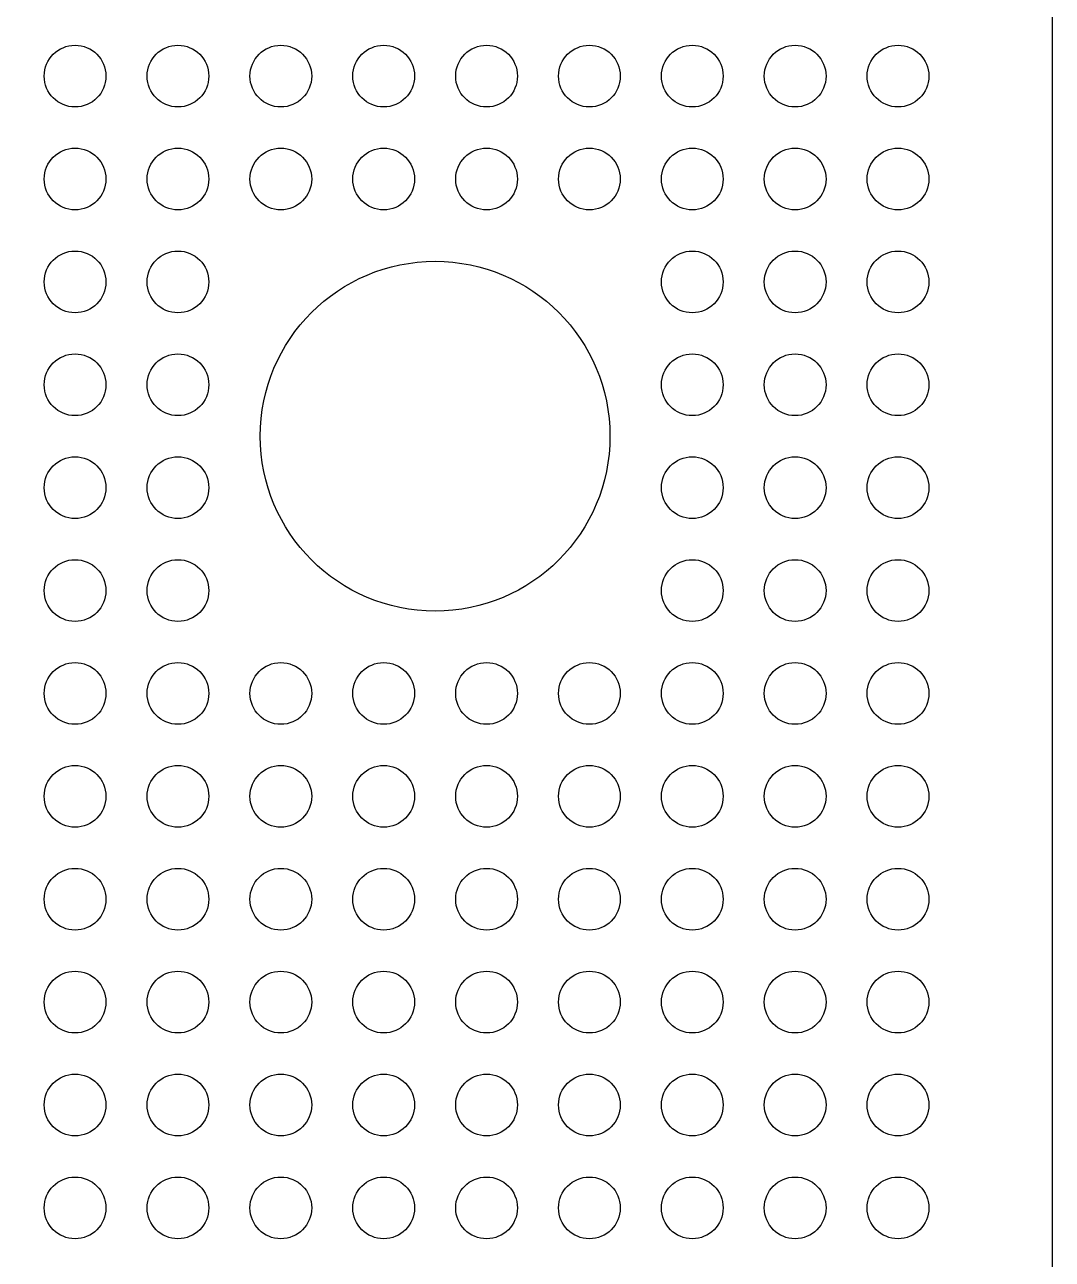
# Model space of a CAD drawing. Extents: x -505 to -320, y 112 to 352.
# Drawn here: x -369.8 to -319.9, y 171.8 to 231.8 of the extents above; entities that cross this region are included whole.
import ezdxf

# ---------------------------------------------------------------- set-up
doc = ezdxf.new("R2010")
doc.units = 0
doc.header["$MEASUREMENT"] = 0
doc.layers.add('LAYER_1', color=7, linetype='CONTINUOUS')

msp = doc.modelspace()

# ---------------------------------------------------------------- linework, layer by layer
at = {"layer": 'LAYER_1'}
for points, knots in [([(-464.8938, 111.8225), (-464.8938, 111.8225), (-359.894, 111.8225), (-359.894, 111.8225), (-359.894, 111.8225), (-349.2853, 111.8225), (-339.1112, 116.0368), (-331.6097, 123.5382), (-331.6097, 123.5382), (-324.1083, 131.0397), (-319.894, 141.2138), (-319.894, 151.8225), (-319.894, 151.8225), (-319.894, 151.8225), (-319.894, 311.8225), (-319.894, 311.8225), (-319.894, 311.8225), (-319.894, 322.4312), (-324.1083, 332.6053), (-331.6097, 340.1068), (-331.6097, 340.1068), (-339.1112, 347.6082), (-349.2853, 351.8225), (-359.894, 351.8225), (-359.894, 351.8225), (-359.894, 351.8225), (-464.894, 351.8225), (-464.894, 351.8225), (-464.894, 351.8225), (-475.5027, 351.8225), (-485.6768, 347.6082), (-493.1783, 340.1068), (-493.1783, 340.1068), (-500.6797, 332.6053), (-504.894, 322.4312), (-504.894, 311.8225), (-504.894, 311.8225), (-504.894, 311.8225), (-504.894, 151.8225), (-504.894, 151.8225), (-504.894, 151.8225), (-504.894, 129.7312), (-486.9855, 111.8226), (-464.8938, 111.8225)], [0, 0, 0, 0, 0.0833333, 0.0833333, 0.0833333, 0.0833333, 0.1666667, 0.1666667, 0.1666667, 0.1666667, 0.25, 0.25, 0.25, 0.25, 0.3333333, 0.3333333, 0.3333333, 0.3333333, 0.4166667, 0.4166667, 0.4166667, 0.4166667, 0.5, 0.5, 0.5, 0.5, 0.5833333, 0.5833333, 0.5833333, 0.5833333, 0.6666667, 0.6666667, 0.6666667, 0.6666667, 0.75, 0.75, 0.75, 0.75, 0.8333333, 0.8333333, 0.8333333, 0.8333333, 1, 1, 1, 1]), ([(-367.394, 227.8225), (-366.5656, 227.8225), (-365.894, 228.4941), (-365.894, 229.3225), (-365.894, 229.3225), (-365.894, 230.1509), (-366.5656, 230.8225), (-367.394, 230.8225), (-367.394, 230.8225), (-368.2224, 230.8225), (-368.894, 230.1509), (-368.894, 229.3225), (-368.894, 229.3225), (-368.894, 228.4941), (-368.2224, 227.8225), (-367.394, 227.8225)], [0, 0, 0, 0, 0.2, 0.2, 0.2, 0.2, 0.4, 0.4, 0.4, 0.4, 0.6, 0.6, 0.6, 0.6, 1, 1, 1, 1]), ([(-362.394, 227.8225), (-361.5656, 227.8225), (-360.894, 228.4941), (-360.894, 229.3225), (-360.894, 229.3225), (-360.894, 230.1509), (-361.5656, 230.8225), (-362.394, 230.8225), (-362.394, 230.8225), (-363.2224, 230.8225), (-363.894, 230.1509), (-363.894, 229.3225), (-363.894, 229.3225), (-363.894, 228.4941), (-363.2224, 227.8225), (-362.394, 227.8225)], [0, 0, 0, 0, 0.2, 0.2, 0.2, 0.2, 0.4, 0.4, 0.4, 0.4, 0.6, 0.6, 0.6, 0.6, 1, 1, 1, 1]), ([(-357.394, 227.8225), (-356.5656, 227.8225), (-355.894, 228.4941), (-355.894, 229.3225), (-355.894, 229.3225), (-355.894, 230.1509), (-356.5656, 230.8225), (-357.394, 230.8225), (-357.394, 230.8225), (-358.2224, 230.8225), (-358.894, 230.1509), (-358.894, 229.3225), (-358.894, 229.3225), (-358.894, 228.4941), (-358.2224, 227.8225), (-357.394, 227.8225)], [0, 0, 0, 0, 0.2, 0.2, 0.2, 0.2, 0.4, 0.4, 0.4, 0.4, 0.6, 0.6, 0.6, 0.6, 1, 1, 1, 1]), ([(-352.394, 227.8225), (-351.5656, 227.8225), (-350.894, 228.4941), (-350.894, 229.3225), (-350.894, 229.3225), (-350.894, 230.1509), (-351.5656, 230.8225), (-352.394, 230.8225), (-352.394, 230.8225), (-353.2224, 230.8225), (-353.894, 230.1509), (-353.894, 229.3225), (-353.894, 229.3225), (-353.894, 228.4941), (-353.2224, 227.8225), (-352.394, 227.8225)], [0, 0, 0, 0, 0.2, 0.2, 0.2, 0.2, 0.4, 0.4, 0.4, 0.4, 0.6, 0.6, 0.6, 0.6, 1, 1, 1, 1]), ([(-347.394, 227.8225), (-346.5656, 227.8225), (-345.894, 228.4941), (-345.894, 229.3225), (-345.894, 229.3225), (-345.894, 230.1509), (-346.5656, 230.8225), (-347.394, 230.8225), (-347.394, 230.8225), (-348.2224, 230.8225), (-348.894, 230.1509), (-348.894, 229.3225), (-348.894, 229.3225), (-348.894, 228.4941), (-348.2224, 227.8225), (-347.394, 227.8225)], [0, 0, 0, 0, 0.2, 0.2, 0.2, 0.2, 0.4, 0.4, 0.4, 0.4, 0.6, 0.6, 0.6, 0.6, 1, 1, 1, 1]), ([(-342.394, 227.8225), (-341.5656, 227.8225), (-340.894, 228.4941), (-340.894, 229.3225), (-340.894, 229.3225), (-340.894, 230.1509), (-341.5656, 230.8225), (-342.394, 230.8225), (-342.394, 230.8225), (-343.2224, 230.8225), (-343.894, 230.1509), (-343.894, 229.3225), (-343.894, 229.3225), (-343.894, 228.4941), (-343.2224, 227.8225), (-342.394, 227.8225)], [0, 0, 0, 0, 0.2, 0.2, 0.2, 0.2, 0.4, 0.4, 0.4, 0.4, 0.6, 0.6, 0.6, 0.6, 1, 1, 1, 1]), ([(-337.394, 227.8225), (-336.5656, 227.8225), (-335.894, 228.4941), (-335.894, 229.3225), (-335.894, 229.3225), (-335.894, 230.1509), (-336.5656, 230.8225), (-337.394, 230.8225), (-337.394, 230.8225), (-338.2224, 230.8225), (-338.894, 230.1509), (-338.894, 229.3225), (-338.894, 229.3225), (-338.894, 228.4941), (-338.2224, 227.8225), (-337.394, 227.8225)], [0, 0, 0, 0, 0.2, 0.2, 0.2, 0.2, 0.4, 0.4, 0.4, 0.4, 0.6, 0.6, 0.6, 0.6, 1, 1, 1, 1]), ([(-332.394, 227.8225), (-331.5656, 227.8225), (-330.894, 228.4941), (-330.894, 229.3225), (-330.894, 229.3225), (-330.894, 230.1509), (-331.5656, 230.8225), (-332.394, 230.8225), (-332.394, 230.8225), (-333.2224, 230.8225), (-333.894, 230.1509), (-333.894, 229.3225), (-333.894, 229.3225), (-333.894, 228.4941), (-333.2224, 227.8225), (-332.394, 227.8225)], [0, 0, 0, 0, 0.2, 0.2, 0.2, 0.2, 0.4, 0.4, 0.4, 0.4, 0.6, 0.6, 0.6, 0.6, 1, 1, 1, 1]), ([(-327.394, 227.8225), (-326.5656, 227.8225), (-325.894, 228.4941), (-325.894, 229.3225), (-325.894, 229.3225), (-325.894, 230.1509), (-326.5656, 230.8225), (-327.394, 230.8225), (-327.394, 230.8225), (-328.2224, 230.8225), (-328.894, 230.1509), (-328.894, 229.3225), (-328.894, 229.3225), (-328.894, 228.4941), (-328.2224, 227.8225), (-327.394, 227.8225)], [0, 0, 0, 0, 0.2, 0.2, 0.2, 0.2, 0.4, 0.4, 0.4, 0.4, 0.6, 0.6, 0.6, 0.6, 1, 1, 1, 1]), ([(-367.394, 222.8225), (-366.5656, 222.8225), (-365.894, 223.4941), (-365.894, 224.3225), (-365.894, 224.3225), (-365.894, 225.1509), (-366.5656, 225.8225), (-367.394, 225.8225), (-367.394, 225.8225), (-368.2224, 225.8225), (-368.894, 225.1509), (-368.894, 224.3225), (-368.894, 224.3225), (-368.894, 223.4941), (-368.2224, 222.8225), (-367.394, 222.8225)], [0, 0, 0, 0, 0.2, 0.2, 0.2, 0.2, 0.4, 0.4, 0.4, 0.4, 0.6, 0.6, 0.6, 0.6, 1, 1, 1, 1]), ([(-362.394, 222.8225), (-361.5656, 222.8225), (-360.894, 223.4941), (-360.894, 224.3225), (-360.894, 224.3225), (-360.894, 225.1509), (-361.5656, 225.8225), (-362.394, 225.8225), (-362.394, 225.8225), (-363.2224, 225.8225), (-363.894, 225.1509), (-363.894, 224.3225), (-363.894, 224.3225), (-363.894, 223.4941), (-363.2224, 222.8225), (-362.394, 222.8225)], [0, 0, 0, 0, 0.2, 0.2, 0.2, 0.2, 0.4, 0.4, 0.4, 0.4, 0.6, 0.6, 0.6, 0.6, 1, 1, 1, 1]), ([(-357.394, 222.8225), (-356.5656, 222.8225), (-355.894, 223.4941), (-355.894, 224.3225), (-355.894, 224.3225), (-355.894, 225.1509), (-356.5656, 225.8225), (-357.394, 225.8225), (-357.394, 225.8225), (-358.2224, 225.8225), (-358.894, 225.1509), (-358.894, 224.3225), (-358.894, 224.3225), (-358.894, 223.4941), (-358.2224, 222.8225), (-357.394, 222.8225)], [0, 0, 0, 0, 0.2, 0.2, 0.2, 0.2, 0.4, 0.4, 0.4, 0.4, 0.6, 0.6, 0.6, 0.6, 1, 1, 1, 1]), ([(-352.394, 222.8225), (-351.5656, 222.8225), (-350.894, 223.4941), (-350.894, 224.3225), (-350.894, 224.3225), (-350.894, 225.1509), (-351.5656, 225.8225), (-352.394, 225.8225), (-352.394, 225.8225), (-353.2224, 225.8225), (-353.894, 225.1509), (-353.894, 224.3225), (-353.894, 224.3225), (-353.894, 223.4941), (-353.2224, 222.8225), (-352.394, 222.8225)], [0, 0, 0, 0, 0.2, 0.2, 0.2, 0.2, 0.4, 0.4, 0.4, 0.4, 0.6, 0.6, 0.6, 0.6, 1, 1, 1, 1]), ([(-347.394, 222.8225), (-346.5656, 222.8225), (-345.894, 223.4941), (-345.894, 224.3225), (-345.894, 224.3225), (-345.894, 225.1509), (-346.5656, 225.8225), (-347.394, 225.8225), (-347.394, 225.8225), (-348.2224, 225.8225), (-348.894, 225.1509), (-348.894, 224.3225), (-348.894, 224.3225), (-348.894, 223.4941), (-348.2224, 222.8225), (-347.394, 222.8225)], [0, 0, 0, 0, 0.2, 0.2, 0.2, 0.2, 0.4, 0.4, 0.4, 0.4, 0.6, 0.6, 0.6, 0.6, 1, 1, 1, 1]), ([(-342.394, 222.8225), (-341.5656, 222.8225), (-340.894, 223.4941), (-340.894, 224.3225), (-340.894, 224.3225), (-340.894, 225.1509), (-341.5656, 225.8225), (-342.394, 225.8225), (-342.394, 225.8225), (-343.2224, 225.8225), (-343.894, 225.1509), (-343.894, 224.3225), (-343.894, 224.3225), (-343.894, 223.4941), (-343.2224, 222.8225), (-342.394, 222.8225)], [0, 0, 0, 0, 0.2, 0.2, 0.2, 0.2, 0.4, 0.4, 0.4, 0.4, 0.6, 0.6, 0.6, 0.6, 1, 1, 1, 1]), ([(-337.394, 222.8225), (-336.5656, 222.8225), (-335.894, 223.4941), (-335.894, 224.3225), (-335.894, 224.3225), (-335.894, 225.1509), (-336.5656, 225.8225), (-337.394, 225.8225), (-337.394, 225.8225), (-338.2224, 225.8225), (-338.894, 225.1509), (-338.894, 224.3225), (-338.894, 224.3225), (-338.894, 223.4941), (-338.2224, 222.8225), (-337.394, 222.8225)], [0, 0, 0, 0, 0.2, 0.2, 0.2, 0.2, 0.4, 0.4, 0.4, 0.4, 0.6, 0.6, 0.6, 0.6, 1, 1, 1, 1]), ([(-332.394, 222.8225), (-331.5656, 222.8225), (-330.894, 223.4941), (-330.894, 224.3225), (-330.894, 224.3225), (-330.894, 225.1509), (-331.5656, 225.8225), (-332.394, 225.8225), (-332.394, 225.8225), (-333.2224, 225.8225), (-333.894, 225.1509), (-333.894, 224.3225), (-333.894, 224.3225), (-333.894, 223.4941), (-333.2224, 222.8225), (-332.394, 222.8225)], [0, 0, 0, 0, 0.2, 0.2, 0.2, 0.2, 0.4, 0.4, 0.4, 0.4, 0.6, 0.6, 0.6, 0.6, 1, 1, 1, 1]), ([(-327.394, 222.8225), (-326.5656, 222.8225), (-325.894, 223.4941), (-325.894, 224.3225), (-325.894, 224.3225), (-325.894, 225.1509), (-326.5656, 225.8225), (-327.394, 225.8225), (-327.394, 225.8225), (-328.2224, 225.8225), (-328.894, 225.1509), (-328.894, 224.3225), (-328.894, 224.3225), (-328.894, 223.4941), (-328.2224, 222.8225), (-327.394, 222.8225)], [0, 0, 0, 0, 0.2, 0.2, 0.2, 0.2, 0.4, 0.4, 0.4, 0.4, 0.6, 0.6, 0.6, 0.6, 1, 1, 1, 1]), ([(-367.394, 217.8225), (-366.5656, 217.8225), (-365.894, 218.4941), (-365.894, 219.3225), (-365.894, 219.3225), (-365.894, 220.1509), (-366.5656, 220.8225), (-367.394, 220.8225), (-367.394, 220.8225), (-368.2224, 220.8225), (-368.894, 220.1509), (-368.894, 219.3225), (-368.894, 219.3225), (-368.894, 218.4941), (-368.2224, 217.8225), (-367.394, 217.8225)], [0, 0, 0, 0, 0.2, 0.2, 0.2, 0.2, 0.4, 0.4, 0.4, 0.4, 0.6, 0.6, 0.6, 0.6, 1, 1, 1, 1]), ([(-362.394, 217.8225), (-361.5656, 217.8225), (-360.894, 218.4941), (-360.894, 219.3225), (-360.894, 219.3225), (-360.894, 220.1509), (-361.5656, 220.8225), (-362.394, 220.8225), (-362.394, 220.8225), (-363.2224, 220.8225), (-363.894, 220.1509), (-363.894, 219.3225), (-363.894, 219.3225), (-363.894, 218.4941), (-363.2224, 217.8225), (-362.394, 217.8225)], [0, 0, 0, 0, 0.2, 0.2, 0.2, 0.2, 0.4, 0.4, 0.4, 0.4, 0.6, 0.6, 0.6, 0.6, 1, 1, 1, 1]), ([(-337.394, 217.8225), (-336.5656, 217.8225), (-335.894, 218.4941), (-335.894, 219.3225), (-335.894, 219.3225), (-335.894, 220.1509), (-336.5656, 220.8225), (-337.394, 220.8225), (-337.394, 220.8225), (-338.2224, 220.8225), (-338.894, 220.1509), (-338.894, 219.3225), (-338.894, 219.3225), (-338.894, 218.4941), (-338.2224, 217.8225), (-337.394, 217.8225)], [0, 0, 0, 0, 0.2, 0.2, 0.2, 0.2, 0.4, 0.4, 0.4, 0.4, 0.6, 0.6, 0.6, 0.6, 1, 1, 1, 1]), ([(-332.394, 217.8225), (-331.5656, 217.8225), (-330.894, 218.4941), (-330.894, 219.3225), (-330.894, 219.3225), (-330.894, 220.1509), (-331.5656, 220.8225), (-332.394, 220.8225), (-332.394, 220.8225), (-333.2224, 220.8225), (-333.894, 220.1509), (-333.894, 219.3225), (-333.894, 219.3225), (-333.894, 218.4941), (-333.2224, 217.8225), (-332.394, 217.8225)], [0, 0, 0, 0, 0.2, 0.2, 0.2, 0.2, 0.4, 0.4, 0.4, 0.4, 0.6, 0.6, 0.6, 0.6, 1, 1, 1, 1]), ([(-327.394, 217.8225), (-326.5656, 217.8225), (-325.894, 218.4941), (-325.894, 219.3225), (-325.894, 219.3225), (-325.894, 220.1509), (-326.5656, 220.8225), (-327.394, 220.8225), (-327.394, 220.8225), (-328.2224, 220.8225), (-328.894, 220.1509), (-328.894, 219.3225), (-328.894, 219.3225), (-328.894, 218.4941), (-328.2224, 217.8225), (-327.394, 217.8225)], [0, 0, 0, 0, 0.2, 0.2, 0.2, 0.2, 0.4, 0.4, 0.4, 0.4, 0.6, 0.6, 0.6, 0.6, 1, 1, 1, 1]), ([(-349.894, 203.3225), (-345.1996, 203.3225), (-341.394, 207.1281), (-341.394, 211.8225), (-341.394, 211.8225), (-341.394, 216.5169), (-345.1996, 220.3225), (-349.894, 220.3225), (-349.894, 220.3225), (-354.5884, 220.3225), (-358.394, 216.5169), (-358.394, 211.8225), (-358.394, 211.8225), (-358.394, 207.1281), (-354.5885, 203.3225), (-349.894, 203.3225)], [0, 0, 0, 0, 0.2, 0.2, 0.2, 0.2, 0.4, 0.4, 0.4, 0.4, 0.6, 0.6, 0.6, 0.6, 1, 1, 1, 1]), ([(-367.394, 212.8225), (-366.5656, 212.8225), (-365.894, 213.4941), (-365.894, 214.3225), (-365.894, 214.3225), (-365.894, 215.1509), (-366.5656, 215.8225), (-367.394, 215.8225), (-367.394, 215.8225), (-368.2224, 215.8225), (-368.894, 215.1509), (-368.894, 214.3225), (-368.894, 214.3225), (-368.894, 213.4941), (-368.2224, 212.8225), (-367.394, 212.8225)], [0, 0, 0, 0, 0.2, 0.2, 0.2, 0.2, 0.4, 0.4, 0.4, 0.4, 0.6, 0.6, 0.6, 0.6, 1, 1, 1, 1]), ([(-362.394, 212.8225), (-361.5656, 212.8225), (-360.894, 213.4941), (-360.894, 214.3225), (-360.894, 214.3225), (-360.894, 215.1509), (-361.5656, 215.8225), (-362.394, 215.8225), (-362.394, 215.8225), (-363.2224, 215.8225), (-363.894, 215.1509), (-363.894, 214.3225), (-363.894, 214.3225), (-363.894, 213.4941), (-363.2224, 212.8225), (-362.394, 212.8225)], [0, 0, 0, 0, 0.2, 0.2, 0.2, 0.2, 0.4, 0.4, 0.4, 0.4, 0.6, 0.6, 0.6, 0.6, 1, 1, 1, 1]), ([(-337.394, 212.8225), (-336.5656, 212.8225), (-335.894, 213.4941), (-335.894, 214.3225), (-335.894, 214.3225), (-335.894, 215.1509), (-336.5656, 215.8225), (-337.394, 215.8225), (-337.394, 215.8225), (-338.2224, 215.8225), (-338.894, 215.1509), (-338.894, 214.3225), (-338.894, 214.3225), (-338.894, 213.4941), (-338.2224, 212.8225), (-337.394, 212.8225)], [0, 0, 0, 0, 0.2, 0.2, 0.2, 0.2, 0.4, 0.4, 0.4, 0.4, 0.6, 0.6, 0.6, 0.6, 1, 1, 1, 1]), ([(-332.394, 212.8225), (-331.5656, 212.8225), (-330.894, 213.4941), (-330.894, 214.3225), (-330.894, 214.3225), (-330.894, 215.1509), (-331.5656, 215.8225), (-332.394, 215.8225), (-332.394, 215.8225), (-333.2224, 215.8225), (-333.894, 215.1509), (-333.894, 214.3225), (-333.894, 214.3225), (-333.894, 213.4941), (-333.2224, 212.8225), (-332.394, 212.8225)], [0, 0, 0, 0, 0.2, 0.2, 0.2, 0.2, 0.4, 0.4, 0.4, 0.4, 0.6, 0.6, 0.6, 0.6, 1, 1, 1, 1]), ([(-327.394, 212.8225), (-326.5656, 212.8225), (-325.894, 213.4941), (-325.894, 214.3225), (-325.894, 214.3225), (-325.894, 215.1509), (-326.5656, 215.8225), (-327.394, 215.8225), (-327.394, 215.8225), (-328.2224, 215.8225), (-328.894, 215.1509), (-328.894, 214.3225), (-328.894, 214.3225), (-328.894, 213.4941), (-328.2224, 212.8225), (-327.394, 212.8225)], [0, 0, 0, 0, 0.2, 0.2, 0.2, 0.2, 0.4, 0.4, 0.4, 0.4, 0.6, 0.6, 0.6, 0.6, 1, 1, 1, 1]), ([(-367.394, 207.8225), (-366.5656, 207.8225), (-365.894, 208.4941), (-365.894, 209.3225), (-365.894, 209.3225), (-365.894, 210.1509), (-366.5656, 210.8225), (-367.394, 210.8225), (-367.394, 210.8225), (-368.2224, 210.8225), (-368.894, 210.1509), (-368.894, 209.3225), (-368.894, 209.3225), (-368.894, 208.4941), (-368.2224, 207.8225), (-367.394, 207.8225)], [0, 0, 0, 0, 0.2, 0.2, 0.2, 0.2, 0.4, 0.4, 0.4, 0.4, 0.6, 0.6, 0.6, 0.6, 1, 1, 1, 1]), ([(-362.394, 207.8225), (-361.5656, 207.8225), (-360.894, 208.4941), (-360.894, 209.3225), (-360.894, 209.3225), (-360.894, 210.1509), (-361.5656, 210.8225), (-362.394, 210.8225), (-362.394, 210.8225), (-363.2224, 210.8225), (-363.894, 210.1509), (-363.894, 209.3225), (-363.894, 209.3225), (-363.894, 208.4941), (-363.2224, 207.8225), (-362.394, 207.8225)], [0, 0, 0, 0, 0.2, 0.2, 0.2, 0.2, 0.4, 0.4, 0.4, 0.4, 0.6, 0.6, 0.6, 0.6, 1, 1, 1, 1]), ([(-337.394, 207.8225), (-336.5656, 207.8225), (-335.894, 208.4941), (-335.894, 209.3225), (-335.894, 209.3225), (-335.894, 210.1509), (-336.5656, 210.8225), (-337.394, 210.8225), (-337.394, 210.8225), (-338.2224, 210.8225), (-338.894, 210.1509), (-338.894, 209.3225), (-338.894, 209.3225), (-338.894, 208.4941), (-338.2224, 207.8225), (-337.394, 207.8225)], [0, 0, 0, 0, 0.2, 0.2, 0.2, 0.2, 0.4, 0.4, 0.4, 0.4, 0.6, 0.6, 0.6, 0.6, 1, 1, 1, 1]), ([(-332.394, 207.8225), (-331.5656, 207.8225), (-330.894, 208.4941), (-330.894, 209.3225), (-330.894, 209.3225), (-330.894, 210.1509), (-331.5656, 210.8225), (-332.394, 210.8225), (-332.394, 210.8225), (-333.2224, 210.8225), (-333.894, 210.1509), (-333.894, 209.3225), (-333.894, 209.3225), (-333.894, 208.4941), (-333.2224, 207.8225), (-332.394, 207.8225)], [0, 0, 0, 0, 0.2, 0.2, 0.2, 0.2, 0.4, 0.4, 0.4, 0.4, 0.6, 0.6, 0.6, 0.6, 1, 1, 1, 1]), ([(-327.394, 207.8225), (-326.5656, 207.8225), (-325.894, 208.4941), (-325.894, 209.3225), (-325.894, 209.3225), (-325.894, 210.1509), (-326.5656, 210.8225), (-327.394, 210.8225), (-327.394, 210.8225), (-328.2224, 210.8225), (-328.894, 210.1509), (-328.894, 209.3225), (-328.894, 209.3225), (-328.894, 208.4941), (-328.2224, 207.8225), (-327.394, 207.8225)], [0, 0, 0, 0, 0.2, 0.2, 0.2, 0.2, 0.4, 0.4, 0.4, 0.4, 0.6, 0.6, 0.6, 0.6, 1, 1, 1, 1]), ([(-367.394, 202.8225), (-366.5656, 202.8225), (-365.894, 203.4941), (-365.894, 204.3225), (-365.894, 204.3225), (-365.894, 205.1509), (-366.5656, 205.8225), (-367.394, 205.8225), (-367.394, 205.8225), (-368.2224, 205.8225), (-368.894, 205.1509), (-368.894, 204.3225), (-368.894, 204.3225), (-368.894, 203.4941), (-368.2224, 202.8225), (-367.394, 202.8225)], [0, 0, 0, 0, 0.2, 0.2, 0.2, 0.2, 0.4, 0.4, 0.4, 0.4, 0.6, 0.6, 0.6, 0.6, 1, 1, 1, 1]), ([(-362.394, 202.8225), (-361.5656, 202.8225), (-360.894, 203.4941), (-360.894, 204.3225), (-360.894, 204.3225), (-360.894, 205.1509), (-361.5656, 205.8225), (-362.394, 205.8225), (-362.394, 205.8225), (-363.2224, 205.8225), (-363.894, 205.1509), (-363.894, 204.3225), (-363.894, 204.3225), (-363.894, 203.4941), (-363.2224, 202.8225), (-362.394, 202.8225)], [0, 0, 0, 0, 0.2, 0.2, 0.2, 0.2, 0.4, 0.4, 0.4, 0.4, 0.6, 0.6, 0.6, 0.6, 1, 1, 1, 1]), ([(-337.394, 202.8225), (-336.5656, 202.8225), (-335.894, 203.4941), (-335.894, 204.3225), (-335.894, 204.3225), (-335.894, 205.1509), (-336.5656, 205.8225), (-337.394, 205.8225), (-337.394, 205.8225), (-338.2224, 205.8225), (-338.894, 205.1509), (-338.894, 204.3225), (-338.894, 204.3225), (-338.894, 203.4941), (-338.2224, 202.8225), (-337.394, 202.8225)], [0, 0, 0, 0, 0.2, 0.2, 0.2, 0.2, 0.4, 0.4, 0.4, 0.4, 0.6, 0.6, 0.6, 0.6, 1, 1, 1, 1]), ([(-332.394, 202.8225), (-331.5656, 202.8225), (-330.894, 203.4941), (-330.894, 204.3225), (-330.894, 204.3225), (-330.894, 205.1509), (-331.5656, 205.8225), (-332.394, 205.8225), (-332.394, 205.8225), (-333.2224, 205.8225), (-333.894, 205.1509), (-333.894, 204.3225), (-333.894, 204.3225), (-333.894, 203.4941), (-333.2224, 202.8225), (-332.394, 202.8225)], [0, 0, 0, 0, 0.2, 0.2, 0.2, 0.2, 0.4, 0.4, 0.4, 0.4, 0.6, 0.6, 0.6, 0.6, 1, 1, 1, 1]), ([(-327.394, 202.8225), (-326.5656, 202.8225), (-325.894, 203.4941), (-325.894, 204.3225), (-325.894, 204.3225), (-325.894, 205.1509), (-326.5656, 205.8225), (-327.394, 205.8225), (-327.394, 205.8225), (-328.2224, 205.8225), (-328.894, 205.1509), (-328.894, 204.3225), (-328.894, 204.3225), (-328.894, 203.4941), (-328.2224, 202.8225), (-327.394, 202.8225)], [0, 0, 0, 0, 0.2, 0.2, 0.2, 0.2, 0.4, 0.4, 0.4, 0.4, 0.6, 0.6, 0.6, 0.6, 1, 1, 1, 1]), ([(-367.394, 197.8225), (-366.5656, 197.8225), (-365.894, 198.4941), (-365.894, 199.3225), (-365.894, 199.3225), (-365.894, 200.1509), (-366.5656, 200.8225), (-367.394, 200.8225), (-367.394, 200.8225), (-368.2224, 200.8225), (-368.894, 200.1509), (-368.894, 199.3225), (-368.894, 199.3225), (-368.894, 198.4941), (-368.2224, 197.8225), (-367.394, 197.8225)], [0, 0, 0, 0, 0.2, 0.2, 0.2, 0.2, 0.4, 0.4, 0.4, 0.4, 0.6, 0.6, 0.6, 0.6, 1, 1, 1, 1]), ([(-362.394, 197.8225), (-361.5656, 197.8225), (-360.894, 198.4941), (-360.894, 199.3225), (-360.894, 199.3225), (-360.894, 200.1509), (-361.5656, 200.8225), (-362.394, 200.8225), (-362.394, 200.8225), (-363.2224, 200.8225), (-363.894, 200.1509), (-363.894, 199.3225), (-363.894, 199.3225), (-363.894, 198.4941), (-363.2224, 197.8225), (-362.394, 197.8225)], [0, 0, 0, 0, 0.2, 0.2, 0.2, 0.2, 0.4, 0.4, 0.4, 0.4, 0.6, 0.6, 0.6, 0.6, 1, 1, 1, 1]), ([(-357.394, 197.8225), (-356.5656, 197.8225), (-355.894, 198.4941), (-355.894, 199.3225), (-355.894, 199.3225), (-355.894, 200.1509), (-356.5656, 200.8225), (-357.394, 200.8225), (-357.394, 200.8225), (-358.2224, 200.8225), (-358.894, 200.1509), (-358.894, 199.3225), (-358.894, 199.3225), (-358.894, 198.4941), (-358.2224, 197.8225), (-357.394, 197.8225)], [0, 0, 0, 0, 0.2, 0.2, 0.2, 0.2, 0.4, 0.4, 0.4, 0.4, 0.6, 0.6, 0.6, 0.6, 1, 1, 1, 1]), ([(-352.394, 197.8225), (-351.5656, 197.8225), (-350.894, 198.4941), (-350.894, 199.3225), (-350.894, 199.3225), (-350.894, 200.1509), (-351.5656, 200.8225), (-352.394, 200.8225), (-352.394, 200.8225), (-353.2224, 200.8225), (-353.894, 200.1509), (-353.894, 199.3225), (-353.894, 199.3225), (-353.894, 198.4941), (-353.2224, 197.8225), (-352.394, 197.8225)], [0, 0, 0, 0, 0.2, 0.2, 0.2, 0.2, 0.4, 0.4, 0.4, 0.4, 0.6, 0.6, 0.6, 0.6, 1, 1, 1, 1]), ([(-347.394, 197.8225), (-346.5656, 197.8225), (-345.894, 198.4941), (-345.894, 199.3225), (-345.894, 199.3225), (-345.894, 200.1509), (-346.5656, 200.8225), (-347.394, 200.8225), (-347.394, 200.8225), (-348.2224, 200.8225), (-348.894, 200.1509), (-348.894, 199.3225), (-348.894, 199.3225), (-348.894, 198.4941), (-348.2224, 197.8225), (-347.394, 197.8225)], [0, 0, 0, 0, 0.2, 0.2, 0.2, 0.2, 0.4, 0.4, 0.4, 0.4, 0.6, 0.6, 0.6, 0.6, 1, 1, 1, 1]), ([(-342.394, 197.8225), (-341.5656, 197.8225), (-340.894, 198.4941), (-340.894, 199.3225), (-340.894, 199.3225), (-340.894, 200.1509), (-341.5656, 200.8225), (-342.394, 200.8225), (-342.394, 200.8225), (-343.2224, 200.8225), (-343.894, 200.1509), (-343.894, 199.3225), (-343.894, 199.3225), (-343.894, 198.4941), (-343.2224, 197.8225), (-342.394, 197.8225)], [0, 0, 0, 0, 0.2, 0.2, 0.2, 0.2, 0.4, 0.4, 0.4, 0.4, 0.6, 0.6, 0.6, 0.6, 1, 1, 1, 1]), ([(-337.394, 197.8225), (-336.5656, 197.8225), (-335.894, 198.4941), (-335.894, 199.3225), (-335.894, 199.3225), (-335.894, 200.1509), (-336.5656, 200.8225), (-337.394, 200.8225), (-337.394, 200.8225), (-338.2224, 200.8225), (-338.894, 200.1509), (-338.894, 199.3225), (-338.894, 199.3225), (-338.894, 198.4941), (-338.2224, 197.8225), (-337.394, 197.8225)], [0, 0, 0, 0, 0.2, 0.2, 0.2, 0.2, 0.4, 0.4, 0.4, 0.4, 0.6, 0.6, 0.6, 0.6, 1, 1, 1, 1]), ([(-332.394, 197.8225), (-331.5656, 197.8225), (-330.894, 198.4941), (-330.894, 199.3225), (-330.894, 199.3225), (-330.894, 200.1509), (-331.5656, 200.8225), (-332.394, 200.8225), (-332.394, 200.8225), (-333.2224, 200.8225), (-333.894, 200.1509), (-333.894, 199.3225), (-333.894, 199.3225), (-333.894, 198.4941), (-333.2224, 197.8225), (-332.394, 197.8225)], [0, 0, 0, 0, 0.2, 0.2, 0.2, 0.2, 0.4, 0.4, 0.4, 0.4, 0.6, 0.6, 0.6, 0.6, 1, 1, 1, 1]), ([(-327.394, 197.8225), (-326.5656, 197.8225), (-325.894, 198.4941), (-325.894, 199.3225), (-325.894, 199.3225), (-325.894, 200.1509), (-326.5656, 200.8225), (-327.394, 200.8225), (-327.394, 200.8225), (-328.2224, 200.8225), (-328.894, 200.1509), (-328.894, 199.3225), (-328.894, 199.3225), (-328.894, 198.4941), (-328.2224, 197.8225), (-327.394, 197.8225)], [0, 0, 0, 0, 0.2, 0.2, 0.2, 0.2, 0.4, 0.4, 0.4, 0.4, 0.6, 0.6, 0.6, 0.6, 1, 1, 1, 1]), ([(-367.394, 192.8225), (-366.5656, 192.8225), (-365.894, 193.4941), (-365.894, 194.3225), (-365.894, 194.3225), (-365.894, 195.1509), (-366.5656, 195.8225), (-367.394, 195.8225), (-367.394, 195.8225), (-368.2224, 195.8225), (-368.894, 195.1509), (-368.894, 194.3225), (-368.894, 194.3225), (-368.894, 193.4941), (-368.2224, 192.8225), (-367.394, 192.8225)], [0, 0, 0, 0, 0.2, 0.2, 0.2, 0.2, 0.4, 0.4, 0.4, 0.4, 0.6, 0.6, 0.6, 0.6, 1, 1, 1, 1]), ([(-362.394, 192.8225), (-361.5656, 192.8225), (-360.894, 193.4941), (-360.894, 194.3225), (-360.894, 194.3225), (-360.894, 195.1509), (-361.5656, 195.8225), (-362.394, 195.8225), (-362.394, 195.8225), (-363.2224, 195.8225), (-363.894, 195.1509), (-363.894, 194.3225), (-363.894, 194.3225), (-363.894, 193.4941), (-363.2224, 192.8225), (-362.394, 192.8225)], [0, 0, 0, 0, 0.2, 0.2, 0.2, 0.2, 0.4, 0.4, 0.4, 0.4, 0.6, 0.6, 0.6, 0.6, 1, 1, 1, 1]), ([(-357.394, 192.8225), (-356.5656, 192.8225), (-355.894, 193.4941), (-355.894, 194.3225), (-355.894, 194.3225), (-355.894, 195.1509), (-356.5656, 195.8225), (-357.394, 195.8225), (-357.394, 195.8225), (-358.2224, 195.8225), (-358.894, 195.1509), (-358.894, 194.3225), (-358.894, 194.3225), (-358.894, 193.4941), (-358.2224, 192.8225), (-357.394, 192.8225)], [0, 0, 0, 0, 0.2, 0.2, 0.2, 0.2, 0.4, 0.4, 0.4, 0.4, 0.6, 0.6, 0.6, 0.6, 1, 1, 1, 1]), ([(-352.394, 192.8225), (-351.5656, 192.8225), (-350.894, 193.4941), (-350.894, 194.3225), (-350.894, 194.3225), (-350.894, 195.1509), (-351.5656, 195.8225), (-352.394, 195.8225), (-352.394, 195.8225), (-353.2224, 195.8225), (-353.894, 195.1509), (-353.894, 194.3225), (-353.894, 194.3225), (-353.894, 193.4941), (-353.2224, 192.8225), (-352.394, 192.8225)], [0, 0, 0, 0, 0.2, 0.2, 0.2, 0.2, 0.4, 0.4, 0.4, 0.4, 0.6, 0.6, 0.6, 0.6, 1, 1, 1, 1]), ([(-347.394, 192.8225), (-346.5656, 192.8225), (-345.894, 193.4941), (-345.894, 194.3225), (-345.894, 194.3225), (-345.894, 195.1509), (-346.5656, 195.8225), (-347.394, 195.8225), (-347.394, 195.8225), (-348.2224, 195.8225), (-348.894, 195.1509), (-348.894, 194.3225), (-348.894, 194.3225), (-348.894, 193.4941), (-348.2224, 192.8225), (-347.394, 192.8225)], [0, 0, 0, 0, 0.2, 0.2, 0.2, 0.2, 0.4, 0.4, 0.4, 0.4, 0.6, 0.6, 0.6, 0.6, 1, 1, 1, 1]), ([(-342.394, 192.8225), (-341.5656, 192.8225), (-340.894, 193.4941), (-340.894, 194.3225), (-340.894, 194.3225), (-340.894, 195.1509), (-341.5656, 195.8225), (-342.394, 195.8225), (-342.394, 195.8225), (-343.2224, 195.8225), (-343.894, 195.1509), (-343.894, 194.3225), (-343.894, 194.3225), (-343.894, 193.4941), (-343.2224, 192.8225), (-342.394, 192.8225)], [0, 0, 0, 0, 0.2, 0.2, 0.2, 0.2, 0.4, 0.4, 0.4, 0.4, 0.6, 0.6, 0.6, 0.6, 1, 1, 1, 1]), ([(-337.394, 192.8225), (-336.5656, 192.8225), (-335.894, 193.4941), (-335.894, 194.3225), (-335.894, 194.3225), (-335.894, 195.1509), (-336.5656, 195.8225), (-337.394, 195.8225), (-337.394, 195.8225), (-338.2224, 195.8225), (-338.894, 195.1509), (-338.894, 194.3225), (-338.894, 194.3225), (-338.894, 193.4941), (-338.2224, 192.8225), (-337.394, 192.8225)], [0, 0, 0, 0, 0.2, 0.2, 0.2, 0.2, 0.4, 0.4, 0.4, 0.4, 0.6, 0.6, 0.6, 0.6, 1, 1, 1, 1]), ([(-332.394, 192.8225), (-331.5656, 192.8225), (-330.894, 193.4941), (-330.894, 194.3225), (-330.894, 194.3225), (-330.894, 195.1509), (-331.5656, 195.8225), (-332.394, 195.8225), (-332.394, 195.8225), (-333.2224, 195.8225), (-333.894, 195.1509), (-333.894, 194.3225), (-333.894, 194.3225), (-333.894, 193.4941), (-333.2224, 192.8225), (-332.394, 192.8225)], [0, 0, 0, 0, 0.2, 0.2, 0.2, 0.2, 0.4, 0.4, 0.4, 0.4, 0.6, 0.6, 0.6, 0.6, 1, 1, 1, 1]), ([(-327.394, 192.8225), (-326.5656, 192.8225), (-325.894, 193.4941), (-325.894, 194.3225), (-325.894, 194.3225), (-325.894, 195.1509), (-326.5656, 195.8225), (-327.394, 195.8225), (-327.394, 195.8225), (-328.2224, 195.8225), (-328.894, 195.1509), (-328.894, 194.3225), (-328.894, 194.3225), (-328.894, 193.4941), (-328.2224, 192.8225), (-327.394, 192.8225)], [0, 0, 0, 0, 0.2, 0.2, 0.2, 0.2, 0.4, 0.4, 0.4, 0.4, 0.6, 0.6, 0.6, 0.6, 1, 1, 1, 1]), ([(-367.394, 187.8225), (-366.5656, 187.8225), (-365.894, 188.4941), (-365.894, 189.3225), (-365.894, 189.3225), (-365.894, 190.1509), (-366.5656, 190.8225), (-367.394, 190.8225), (-367.394, 190.8225), (-368.2224, 190.8225), (-368.894, 190.1509), (-368.894, 189.3225), (-368.894, 189.3225), (-368.894, 188.4941), (-368.2224, 187.8225), (-367.394, 187.8225)], [0, 0, 0, 0, 0.2, 0.2, 0.2, 0.2, 0.4, 0.4, 0.4, 0.4, 0.6, 0.6, 0.6, 0.6, 1, 1, 1, 1]), ([(-362.394, 187.8225), (-361.5656, 187.8225), (-360.894, 188.4941), (-360.894, 189.3225), (-360.894, 189.3225), (-360.894, 190.1509), (-361.5656, 190.8225), (-362.394, 190.8225), (-362.394, 190.8225), (-363.2224, 190.8225), (-363.894, 190.1509), (-363.894, 189.3225), (-363.894, 189.3225), (-363.894, 188.4941), (-363.2224, 187.8225), (-362.394, 187.8225)], [0, 0, 0, 0, 0.2, 0.2, 0.2, 0.2, 0.4, 0.4, 0.4, 0.4, 0.6, 0.6, 0.6, 0.6, 1, 1, 1, 1]), ([(-357.394, 187.8225), (-356.5656, 187.8225), (-355.894, 188.4941), (-355.894, 189.3225), (-355.894, 189.3225), (-355.894, 190.1509), (-356.5656, 190.8225), (-357.394, 190.8225), (-357.394, 190.8225), (-358.2224, 190.8225), (-358.894, 190.1509), (-358.894, 189.3225), (-358.894, 189.3225), (-358.894, 188.4941), (-358.2224, 187.8225), (-357.394, 187.8225)], [0, 0, 0, 0, 0.2, 0.2, 0.2, 0.2, 0.4, 0.4, 0.4, 0.4, 0.6, 0.6, 0.6, 0.6, 1, 1, 1, 1]), ([(-352.394, 187.8225), (-351.5656, 187.8225), (-350.894, 188.4941), (-350.894, 189.3225), (-350.894, 189.3225), (-350.894, 190.1509), (-351.5656, 190.8225), (-352.394, 190.8225), (-352.394, 190.8225), (-353.2224, 190.8225), (-353.894, 190.1509), (-353.894, 189.3225), (-353.894, 189.3225), (-353.894, 188.4941), (-353.2224, 187.8225), (-352.394, 187.8225)], [0, 0, 0, 0, 0.2, 0.2, 0.2, 0.2, 0.4, 0.4, 0.4, 0.4, 0.6, 0.6, 0.6, 0.6, 1, 1, 1, 1]), ([(-347.394, 187.8225), (-346.5656, 187.8225), (-345.894, 188.4941), (-345.894, 189.3225), (-345.894, 189.3225), (-345.894, 190.1509), (-346.5656, 190.8225), (-347.394, 190.8225), (-347.394, 190.8225), (-348.2224, 190.8225), (-348.894, 190.1509), (-348.894, 189.3225), (-348.894, 189.3225), (-348.894, 188.4941), (-348.2224, 187.8225), (-347.394, 187.8225)], [0, 0, 0, 0, 0.2, 0.2, 0.2, 0.2, 0.4, 0.4, 0.4, 0.4, 0.6, 0.6, 0.6, 0.6, 1, 1, 1, 1]), ([(-342.394, 187.8225), (-341.5656, 187.8225), (-340.894, 188.4941), (-340.894, 189.3225), (-340.894, 189.3225), (-340.894, 190.1509), (-341.5656, 190.8225), (-342.394, 190.8225), (-342.394, 190.8225), (-343.2224, 190.8225), (-343.894, 190.1509), (-343.894, 189.3225), (-343.894, 189.3225), (-343.894, 188.4941), (-343.2224, 187.8225), (-342.394, 187.8225)], [0, 0, 0, 0, 0.2, 0.2, 0.2, 0.2, 0.4, 0.4, 0.4, 0.4, 0.6, 0.6, 0.6, 0.6, 1, 1, 1, 1]), ([(-337.394, 187.8225), (-336.5656, 187.8225), (-335.894, 188.4941), (-335.894, 189.3225), (-335.894, 189.3225), (-335.894, 190.1509), (-336.5656, 190.8225), (-337.394, 190.8225), (-337.394, 190.8225), (-338.2224, 190.8225), (-338.894, 190.1509), (-338.894, 189.3225), (-338.894, 189.3225), (-338.894, 188.4941), (-338.2224, 187.8225), (-337.394, 187.8225)], [0, 0, 0, 0, 0.2, 0.2, 0.2, 0.2, 0.4, 0.4, 0.4, 0.4, 0.6, 0.6, 0.6, 0.6, 1, 1, 1, 1]), ([(-332.394, 187.8225), (-331.5656, 187.8225), (-330.894, 188.4941), (-330.894, 189.3225), (-330.894, 189.3225), (-330.894, 190.1509), (-331.5656, 190.8225), (-332.394, 190.8225), (-332.394, 190.8225), (-333.2224, 190.8225), (-333.894, 190.1509), (-333.894, 189.3225), (-333.894, 189.3225), (-333.894, 188.4941), (-333.2224, 187.8225), (-332.394, 187.8225)], [0, 0, 0, 0, 0.2, 0.2, 0.2, 0.2, 0.4, 0.4, 0.4, 0.4, 0.6, 0.6, 0.6, 0.6, 1, 1, 1, 1]), ([(-327.394, 187.8225), (-326.5656, 187.8225), (-325.894, 188.4941), (-325.894, 189.3225), (-325.894, 189.3225), (-325.894, 190.1509), (-326.5656, 190.8225), (-327.394, 190.8225), (-327.394, 190.8225), (-328.2224, 190.8225), (-328.894, 190.1509), (-328.894, 189.3225), (-328.894, 189.3225), (-328.894, 188.4941), (-328.2224, 187.8225), (-327.394, 187.8225)], [0, 0, 0, 0, 0.2, 0.2, 0.2, 0.2, 0.4, 0.4, 0.4, 0.4, 0.6, 0.6, 0.6, 0.6, 1, 1, 1, 1]), ([(-367.394, 182.8225), (-366.5656, 182.8225), (-365.894, 183.4941), (-365.894, 184.3225), (-365.894, 184.3225), (-365.894, 185.1509), (-366.5656, 185.8225), (-367.394, 185.8225), (-367.394, 185.8225), (-368.2224, 185.8225), (-368.894, 185.1509), (-368.894, 184.3225), (-368.894, 184.3225), (-368.894, 183.4941), (-368.2224, 182.8225), (-367.394, 182.8225)], [0, 0, 0, 0, 0.2, 0.2, 0.2, 0.2, 0.4, 0.4, 0.4, 0.4, 0.6, 0.6, 0.6, 0.6, 1, 1, 1, 1]), ([(-362.394, 182.8225), (-361.5656, 182.8225), (-360.894, 183.4941), (-360.894, 184.3225), (-360.894, 184.3225), (-360.894, 185.1509), (-361.5656, 185.8225), (-362.394, 185.8225), (-362.394, 185.8225), (-363.2224, 185.8225), (-363.894, 185.1509), (-363.894, 184.3225), (-363.894, 184.3225), (-363.894, 183.4941), (-363.2224, 182.8225), (-362.394, 182.8225)], [0, 0, 0, 0, 0.2, 0.2, 0.2, 0.2, 0.4, 0.4, 0.4, 0.4, 0.6, 0.6, 0.6, 0.6, 1, 1, 1, 1]), ([(-357.394, 182.8225), (-356.5656, 182.8225), (-355.894, 183.4941), (-355.894, 184.3225), (-355.894, 184.3225), (-355.894, 185.1509), (-356.5656, 185.8225), (-357.394, 185.8225), (-357.394, 185.8225), (-358.2224, 185.8225), (-358.894, 185.1509), (-358.894, 184.3225), (-358.894, 184.3225), (-358.894, 183.4941), (-358.2224, 182.8225), (-357.394, 182.8225)], [0, 0, 0, 0, 0.2, 0.2, 0.2, 0.2, 0.4, 0.4, 0.4, 0.4, 0.6, 0.6, 0.6, 0.6, 1, 1, 1, 1]), ([(-352.394, 182.8225), (-351.5656, 182.8225), (-350.894, 183.4941), (-350.894, 184.3225), (-350.894, 184.3225), (-350.894, 185.1509), (-351.5656, 185.8225), (-352.394, 185.8225), (-352.394, 185.8225), (-353.2224, 185.8225), (-353.894, 185.1509), (-353.894, 184.3225), (-353.894, 184.3225), (-353.894, 183.4941), (-353.2224, 182.8225), (-352.394, 182.8225)], [0, 0, 0, 0, 0.2, 0.2, 0.2, 0.2, 0.4, 0.4, 0.4, 0.4, 0.6, 0.6, 0.6, 0.6, 1, 1, 1, 1]), ([(-347.394, 182.8225), (-346.5656, 182.8225), (-345.894, 183.4941), (-345.894, 184.3225), (-345.894, 184.3225), (-345.894, 185.1509), (-346.5656, 185.8225), (-347.394, 185.8225), (-347.394, 185.8225), (-348.2224, 185.8225), (-348.894, 185.1509), (-348.894, 184.3225), (-348.894, 184.3225), (-348.894, 183.4941), (-348.2224, 182.8225), (-347.394, 182.8225)], [0, 0, 0, 0, 0.2, 0.2, 0.2, 0.2, 0.4, 0.4, 0.4, 0.4, 0.6, 0.6, 0.6, 0.6, 1, 1, 1, 1]), ([(-342.394, 182.8225), (-341.5656, 182.8225), (-340.894, 183.4941), (-340.894, 184.3225), (-340.894, 184.3225), (-340.894, 185.1509), (-341.5656, 185.8225), (-342.394, 185.8225), (-342.394, 185.8225), (-343.2224, 185.8225), (-343.894, 185.1509), (-343.894, 184.3225), (-343.894, 184.3225), (-343.894, 183.4941), (-343.2224, 182.8225), (-342.394, 182.8225)], [0, 0, 0, 0, 0.2, 0.2, 0.2, 0.2, 0.4, 0.4, 0.4, 0.4, 0.6, 0.6, 0.6, 0.6, 1, 1, 1, 1]), ([(-337.394, 182.8225), (-336.5656, 182.8225), (-335.894, 183.4941), (-335.894, 184.3225), (-335.894, 184.3225), (-335.894, 185.1509), (-336.5656, 185.8225), (-337.394, 185.8225), (-337.394, 185.8225), (-338.2224, 185.8225), (-338.894, 185.1509), (-338.894, 184.3225), (-338.894, 184.3225), (-338.894, 183.4941), (-338.2224, 182.8225), (-337.394, 182.8225)], [0, 0, 0, 0, 0.2, 0.2, 0.2, 0.2, 0.4, 0.4, 0.4, 0.4, 0.6, 0.6, 0.6, 0.6, 1, 1, 1, 1]), ([(-332.394, 182.8225), (-331.5656, 182.8225), (-330.894, 183.4941), (-330.894, 184.3225), (-330.894, 184.3225), (-330.894, 185.1509), (-331.5656, 185.8225), (-332.394, 185.8225), (-332.394, 185.8225), (-333.2224, 185.8225), (-333.894, 185.1509), (-333.894, 184.3225), (-333.894, 184.3225), (-333.894, 183.4941), (-333.2224, 182.8225), (-332.394, 182.8225)], [0, 0, 0, 0, 0.2, 0.2, 0.2, 0.2, 0.4, 0.4, 0.4, 0.4, 0.6, 0.6, 0.6, 0.6, 1, 1, 1, 1]), ([(-327.394, 182.8225), (-326.5656, 182.8225), (-325.894, 183.4941), (-325.894, 184.3225), (-325.894, 184.3225), (-325.894, 185.1509), (-326.5656, 185.8225), (-327.394, 185.8225), (-327.394, 185.8225), (-328.2224, 185.8225), (-328.894, 185.1509), (-328.894, 184.3225), (-328.894, 184.3225), (-328.894, 183.4941), (-328.2224, 182.8225), (-327.394, 182.8225)], [0, 0, 0, 0, 0.2, 0.2, 0.2, 0.2, 0.4, 0.4, 0.4, 0.4, 0.6, 0.6, 0.6, 0.6, 1, 1, 1, 1]), ([(-367.394, 177.8225), (-366.5656, 177.8225), (-365.894, 178.4941), (-365.894, 179.3225), (-365.894, 179.3225), (-365.894, 180.1509), (-366.5656, 180.8225), (-367.394, 180.8225), (-367.394, 180.8225), (-368.2224, 180.8225), (-368.894, 180.1509), (-368.894, 179.3225), (-368.894, 179.3225), (-368.894, 178.4941), (-368.2224, 177.8225), (-367.394, 177.8225)], [0, 0, 0, 0, 0.2, 0.2, 0.2, 0.2, 0.4, 0.4, 0.4, 0.4, 0.6, 0.6, 0.6, 0.6, 1, 1, 1, 1]), ([(-362.394, 177.8225), (-361.5656, 177.8225), (-360.894, 178.4941), (-360.894, 179.3225), (-360.894, 179.3225), (-360.894, 180.1509), (-361.5656, 180.8225), (-362.394, 180.8225), (-362.394, 180.8225), (-363.2224, 180.8225), (-363.894, 180.1509), (-363.894, 179.3225), (-363.894, 179.3225), (-363.894, 178.4941), (-363.2224, 177.8225), (-362.394, 177.8225)], [0, 0, 0, 0, 0.2, 0.2, 0.2, 0.2, 0.4, 0.4, 0.4, 0.4, 0.6, 0.6, 0.6, 0.6, 1, 1, 1, 1]), ([(-357.394, 177.8225), (-356.5656, 177.8225), (-355.894, 178.4941), (-355.894, 179.3225), (-355.894, 179.3225), (-355.894, 180.1509), (-356.5656, 180.8225), (-357.394, 180.8225), (-357.394, 180.8225), (-358.2224, 180.8225), (-358.894, 180.1509), (-358.894, 179.3225), (-358.894, 179.3225), (-358.894, 178.4941), (-358.2224, 177.8225), (-357.394, 177.8225)], [0, 0, 0, 0, 0.2, 0.2, 0.2, 0.2, 0.4, 0.4, 0.4, 0.4, 0.6, 0.6, 0.6, 0.6, 1, 1, 1, 1]), ([(-352.394, 177.8225), (-351.5656, 177.8225), (-350.894, 178.4941), (-350.894, 179.3225), (-350.894, 179.3225), (-350.894, 180.1509), (-351.5656, 180.8225), (-352.394, 180.8225), (-352.394, 180.8225), (-353.2224, 180.8225), (-353.894, 180.1509), (-353.894, 179.3225), (-353.894, 179.3225), (-353.894, 178.4941), (-353.2224, 177.8225), (-352.394, 177.8225)], [0, 0, 0, 0, 0.2, 0.2, 0.2, 0.2, 0.4, 0.4, 0.4, 0.4, 0.6, 0.6, 0.6, 0.6, 1, 1, 1, 1]), ([(-347.394, 177.8225), (-346.5656, 177.8225), (-345.894, 178.4941), (-345.894, 179.3225), (-345.894, 179.3225), (-345.894, 180.1509), (-346.5656, 180.8225), (-347.394, 180.8225), (-347.394, 180.8225), (-348.2224, 180.8225), (-348.894, 180.1509), (-348.894, 179.3225), (-348.894, 179.3225), (-348.894, 178.4941), (-348.2224, 177.8225), (-347.394, 177.8225)], [0, 0, 0, 0, 0.2, 0.2, 0.2, 0.2, 0.4, 0.4, 0.4, 0.4, 0.6, 0.6, 0.6, 0.6, 1, 1, 1, 1]), ([(-342.394, 177.8225), (-341.5656, 177.8225), (-340.894, 178.4941), (-340.894, 179.3225), (-340.894, 179.3225), (-340.894, 180.1509), (-341.5656, 180.8225), (-342.394, 180.8225), (-342.394, 180.8225), (-343.2224, 180.8225), (-343.894, 180.1509), (-343.894, 179.3225), (-343.894, 179.3225), (-343.894, 178.4941), (-343.2224, 177.8225), (-342.394, 177.8225)], [0, 0, 0, 0, 0.2, 0.2, 0.2, 0.2, 0.4, 0.4, 0.4, 0.4, 0.6, 0.6, 0.6, 0.6, 1, 1, 1, 1]), ([(-337.394, 177.8225), (-336.5656, 177.8225), (-335.894, 178.4941), (-335.894, 179.3225), (-335.894, 179.3225), (-335.894, 180.1509), (-336.5656, 180.8225), (-337.394, 180.8225), (-337.394, 180.8225), (-338.2224, 180.8225), (-338.894, 180.1509), (-338.894, 179.3225), (-338.894, 179.3225), (-338.894, 178.4941), (-338.2224, 177.8225), (-337.394, 177.8225)], [0, 0, 0, 0, 0.2, 0.2, 0.2, 0.2, 0.4, 0.4, 0.4, 0.4, 0.6, 0.6, 0.6, 0.6, 1, 1, 1, 1]), ([(-332.394, 177.8225), (-331.5656, 177.8225), (-330.894, 178.4941), (-330.894, 179.3225), (-330.894, 179.3225), (-330.894, 180.1509), (-331.5656, 180.8225), (-332.394, 180.8225), (-332.394, 180.8225), (-333.2224, 180.8225), (-333.894, 180.1509), (-333.894, 179.3225), (-333.894, 179.3225), (-333.894, 178.4941), (-333.2224, 177.8225), (-332.394, 177.8225)], [0, 0, 0, 0, 0.2, 0.2, 0.2, 0.2, 0.4, 0.4, 0.4, 0.4, 0.6, 0.6, 0.6, 0.6, 1, 1, 1, 1]), ([(-327.394, 177.8225), (-326.5656, 177.8225), (-325.894, 178.4941), (-325.894, 179.3225), (-325.894, 179.3225), (-325.894, 180.1509), (-326.5656, 180.8225), (-327.394, 180.8225), (-327.394, 180.8225), (-328.2224, 180.8225), (-328.894, 180.1509), (-328.894, 179.3225), (-328.894, 179.3225), (-328.894, 178.4941), (-328.2224, 177.8225), (-327.394, 177.8225)], [0, 0, 0, 0, 0.2, 0.2, 0.2, 0.2, 0.4, 0.4, 0.4, 0.4, 0.6, 0.6, 0.6, 0.6, 1, 1, 1, 1]), ([(-367.394, 172.8225), (-366.5656, 172.8225), (-365.894, 173.4941), (-365.894, 174.3225), (-365.894, 174.3225), (-365.894, 175.1509), (-366.5656, 175.8225), (-367.394, 175.8225), (-367.394, 175.8225), (-368.2224, 175.8225), (-368.894, 175.1509), (-368.894, 174.3225), (-368.894, 174.3225), (-368.894, 173.4941), (-368.2224, 172.8225), (-367.394, 172.8225)], [0, 0, 0, 0, 0.2, 0.2, 0.2, 0.2, 0.4, 0.4, 0.4, 0.4, 0.6, 0.6, 0.6, 0.6, 1, 1, 1, 1]), ([(-362.394, 172.8225), (-361.5656, 172.8225), (-360.894, 173.4941), (-360.894, 174.3225), (-360.894, 174.3225), (-360.894, 175.1509), (-361.5656, 175.8225), (-362.394, 175.8225), (-362.394, 175.8225), (-363.2224, 175.8225), (-363.894, 175.1509), (-363.894, 174.3225), (-363.894, 174.3225), (-363.894, 173.4941), (-363.2224, 172.8225), (-362.394, 172.8225)], [0, 0, 0, 0, 0.2, 0.2, 0.2, 0.2, 0.4, 0.4, 0.4, 0.4, 0.6, 0.6, 0.6, 0.6, 1, 1, 1, 1]), ([(-357.394, 172.8225), (-356.5656, 172.8225), (-355.894, 173.4941), (-355.894, 174.3225), (-355.894, 174.3225), (-355.894, 175.1509), (-356.5656, 175.8225), (-357.394, 175.8225), (-357.394, 175.8225), (-358.2224, 175.8225), (-358.894, 175.1509), (-358.894, 174.3225), (-358.894, 174.3225), (-358.894, 173.4941), (-358.2224, 172.8225), (-357.394, 172.8225)], [0, 0, 0, 0, 0.2, 0.2, 0.2, 0.2, 0.4, 0.4, 0.4, 0.4, 0.6, 0.6, 0.6, 0.6, 1, 1, 1, 1]), ([(-352.394, 172.8225), (-351.5656, 172.8225), (-350.894, 173.4941), (-350.894, 174.3225), (-350.894, 174.3225), (-350.894, 175.1509), (-351.5656, 175.8225), (-352.394, 175.8225), (-352.394, 175.8225), (-353.2224, 175.8225), (-353.894, 175.1509), (-353.894, 174.3225), (-353.894, 174.3225), (-353.894, 173.4941), (-353.2224, 172.8225), (-352.394, 172.8225)], [0, 0, 0, 0, 0.2, 0.2, 0.2, 0.2, 0.4, 0.4, 0.4, 0.4, 0.6, 0.6, 0.6, 0.6, 1, 1, 1, 1]), ([(-347.394, 172.8225), (-346.5656, 172.8225), (-345.894, 173.4941), (-345.894, 174.3225), (-345.894, 174.3225), (-345.894, 175.1509), (-346.5656, 175.8225), (-347.394, 175.8225), (-347.394, 175.8225), (-348.2224, 175.8225), (-348.894, 175.1509), (-348.894, 174.3225), (-348.894, 174.3225), (-348.894, 173.4941), (-348.2224, 172.8225), (-347.394, 172.8225)], [0, 0, 0, 0, 0.2, 0.2, 0.2, 0.2, 0.4, 0.4, 0.4, 0.4, 0.6, 0.6, 0.6, 0.6, 1, 1, 1, 1]), ([(-342.394, 172.8225), (-341.5656, 172.8225), (-340.894, 173.4941), (-340.894, 174.3225), (-340.894, 174.3225), (-340.894, 175.1509), (-341.5656, 175.8225), (-342.394, 175.8225), (-342.394, 175.8225), (-343.2224, 175.8225), (-343.894, 175.1509), (-343.894, 174.3225), (-343.894, 174.3225), (-343.894, 173.4941), (-343.2224, 172.8225), (-342.394, 172.8225)], [0, 0, 0, 0, 0.2, 0.2, 0.2, 0.2, 0.4, 0.4, 0.4, 0.4, 0.6, 0.6, 0.6, 0.6, 1, 1, 1, 1]), ([(-337.394, 172.8225), (-336.5656, 172.8225), (-335.894, 173.4941), (-335.894, 174.3225), (-335.894, 174.3225), (-335.894, 175.1509), (-336.5656, 175.8225), (-337.394, 175.8225), (-337.394, 175.8225), (-338.2224, 175.8225), (-338.894, 175.1509), (-338.894, 174.3225), (-338.894, 174.3225), (-338.894, 173.4941), (-338.2224, 172.8225), (-337.394, 172.8225)], [0, 0, 0, 0, 0.2, 0.2, 0.2, 0.2, 0.4, 0.4, 0.4, 0.4, 0.6, 0.6, 0.6, 0.6, 1, 1, 1, 1]), ([(-332.394, 172.8225), (-331.5656, 172.8225), (-330.894, 173.4941), (-330.894, 174.3225), (-330.894, 174.3225), (-330.894, 175.1509), (-331.5656, 175.8225), (-332.394, 175.8225), (-332.394, 175.8225), (-333.2224, 175.8225), (-333.894, 175.1509), (-333.894, 174.3225), (-333.894, 174.3225), (-333.894, 173.4941), (-333.2224, 172.8225), (-332.394, 172.8225)], [0, 0, 0, 0, 0.2, 0.2, 0.2, 0.2, 0.4, 0.4, 0.4, 0.4, 0.6, 0.6, 0.6, 0.6, 1, 1, 1, 1]), ([(-327.394, 172.8225), (-326.5656, 172.8225), (-325.894, 173.4941), (-325.894, 174.3225), (-325.894, 174.3225), (-325.894, 175.1509), (-326.5656, 175.8225), (-327.394, 175.8225), (-327.394, 175.8225), (-328.2224, 175.8225), (-328.894, 175.1509), (-328.894, 174.3225), (-328.894, 174.3225), (-328.894, 173.4941), (-328.2224, 172.8225), (-327.394, 172.8225)], [0, 0, 0, 0, 0.2, 0.2, 0.2, 0.2, 0.4, 0.4, 0.4, 0.4, 0.6, 0.6, 0.6, 0.6, 1, 1, 1, 1])]:
    msp.add_open_spline(points, degree=3, knots=knots, dxfattribs=at)

doc.saveas('drawing.dxf')
